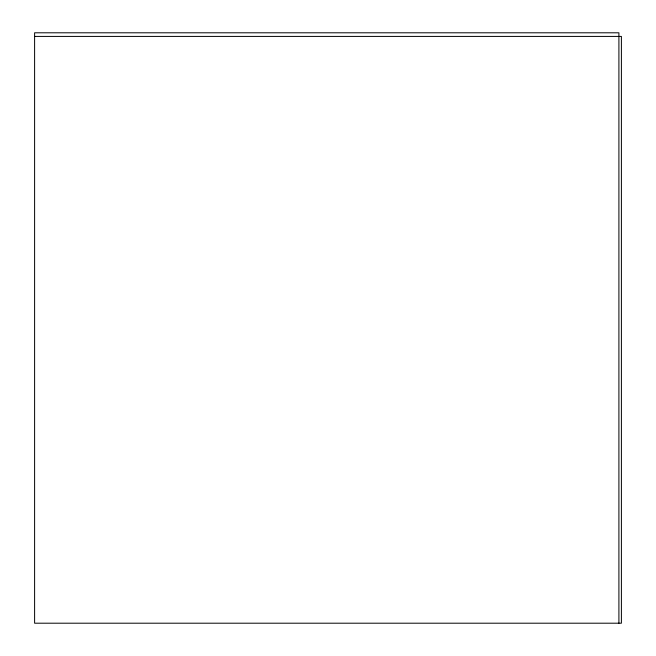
<?xml version="1.0" encoding="UTF-8"?>
<svg xmlns="http://www.w3.org/2000/svg" width="656" height="656" viewBox="0 0 656 656"><rect width="100%" height="100%" fill="white"/><g stroke="black" fill="none" stroke-linecap="round" stroke-linejoin="round"><path stroke-width="0.98" d="M34.604 36.416L621.396 36.416L621.396 623.2L34.604 623.2L34.604 32.8L618.903 32.8L618.903 623.2"/></g></svg>
